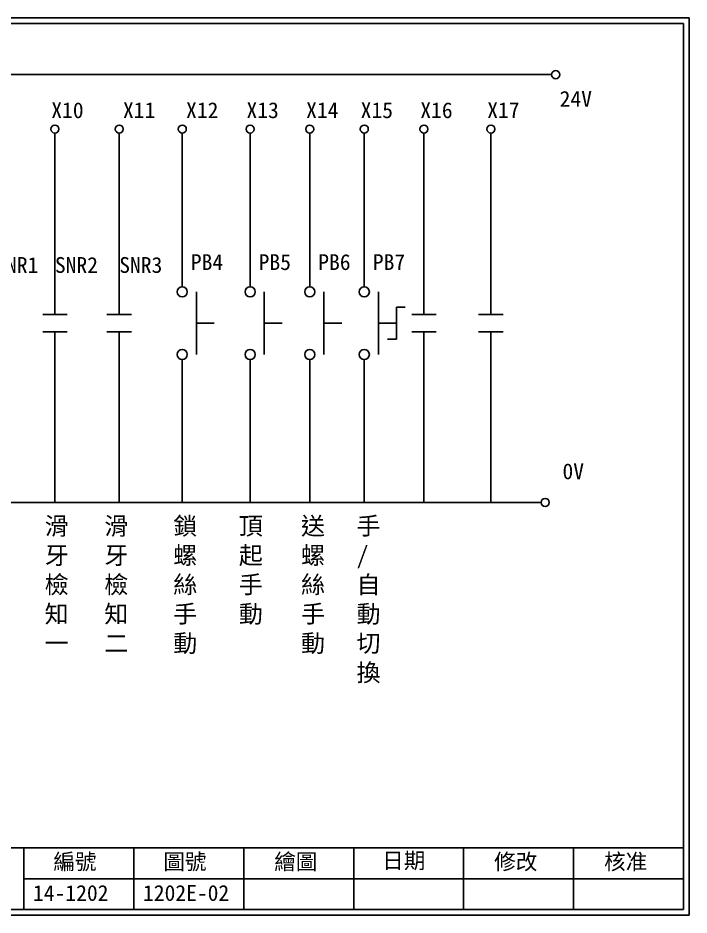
# Model space of a CAD drawing. Extents: x 10 to 297, y 3 to 207.
# Drawn here: x 144.4 to 297, y 3 to 207 of the extents above; entities that cross this region are included whole.
import ezdxf

# ---------------------------------------------------------------- set-up
doc = ezdxf.new("R2010")
doc.units = 0
for name, color, linetype in [('DIM', 6, 'CONTINUOUS'), ('圖框層', 7, 'CONTINUOUS'), ('標尺寸層', 3, 'CONTINUOUS')]:
    doc.layers.add(name, color=color, linetype=linetype)
doc.styles.add('STSL', font='KAIU.TTF')
doc.styles.add('STYLE3', font='PMingLiU.ttf')

msp = doc.modelspace()

# ---------------------------------------------------------------- linework, layer by layer
at = {"layer": '圖框層', "color": 7}
for p, q in [((297, 206.97), (10, 206.97)), ((297, 3), (297, 206.97)), ((295.75, 205.72), (11.25, 205.72)), ((295.75, 4.25), (295.75, 205.72)), ((11.25, 18.25), (295.75, 18.25)), ((145.75, 4.25), (145.75, 18.25)), ((170.75, 4.25), (170.75, 18.25)), ((195.75, 4.25), (195.75, 18.25)), ((220.75, 4.25), (220.75, 18.25)), ((245.75, 4.25), (245.75, 18.25)), ((270.75, 4.25), (270.75, 18.25)), ((145.75, 11.25), (295.75, 11.25)), ((11.25, 4.25), (295.75, 4.25)), ((10, 3), (297, 3))]:
    msp.add_line(p, q, dxfattribs=at)
at = {"layer": '標尺寸層', "color": 6}
for p, q in [((39.47, 194.08), (265.76, 194.08)), ((152.82, 180.77), (152.82, 139.56)), ((167.45, 180.77), (167.45, 139.56)), ((181.78, 180.77), (181.78, 145.84)), ((197.2, 180.77), (197.2, 145.84)), ((210.76, 180.77), (210.76, 145.84)), ((223.16, 180.77), (223.16, 145.84)), ((236.72, 180.77), (236.72, 139.56)), ((251.94, 180.77), (251.94, 139.56)), ((152.82, 135.59), (152.82, 96.81)), ((167.45, 135.59), (167.45, 96.81)), ((236.72, 135.59), (236.72, 96.81)), ((251.94, 135.59), (251.94, 96.81)), ((181.78, 129.31), (181.78, 96.81)), ((197.2, 129.31), (197.2, 96.81)), ((210.76, 129.31), (210.76, 96.81)), ((223.16, 129.31), (223.16, 96.81)), ((39.68, 96.81), (263.37, 96.81))]:
    msp.add_line(p, q, dxfattribs=at)
at = {"layer": '標尺寸層', "color": 7}
for p, q in [((184.98, 130.46), (184.98, 144.69)), ((200.4, 130.46), (200.4, 144.69)), ((213.96, 130.46), (213.96, 144.69)), ((226.37, 130.46), (226.37, 144.69)), ((230.45, 141.2), (230.45, 133.96)), ((230.45, 141.2), (232.47, 141.2)), ((150.04, 139.56), (155.61, 139.56)), ((164.66, 139.56), (170.23, 139.56)), ((233.94, 139.56), (239.51, 139.56)), ((249.15, 139.56), (254.72, 139.56)), ((189.06, 137.58), (184.98, 137.58)), ((204.48, 137.58), (200.4, 137.58)), ((218.04, 137.58), (213.96, 137.58)), ((230.45, 137.58), (226.37, 137.58)), ((150.04, 135.59), (155.61, 135.59)), ((164.66, 135.59), (170.23, 135.59)), ((233.94, 135.59), (239.51, 135.59)), ((249.15, 135.59), (254.72, 135.59)), ((228.43, 133.96), (230.45, 133.96))]:
    msp.add_line(p, q, dxfattribs=at)
at = {"layer": '標尺寸層', "color": 6}
for centre in [(266.68, 194.08), (264.29, 96.81)]:
    msp.add_circle(centre, 0.92, dxfattribs=at)
at = {"layer": '標尺寸層', "color": 7}
for centre, radius in [((152.82, 181.69), 0.92), ((167.45, 181.69), 0.92), ((181.78, 181.69), 0.92), ((197.2, 181.69), 0.92), ((210.76, 181.69), 0.92), ((223.16, 181.69), 0.92), ((236.72, 181.69), 0.92), ((251.94, 181.69), 0.92), ((181.78, 144.69), 1.15), ((197.2, 144.69), 1.15), ((210.76, 144.69), 1.15), ((223.16, 144.69), 1.15), ((181.78, 130.46), 1.15), ((197.2, 130.46), 1.15), ((210.76, 130.46), 1.15), ((223.16, 130.46), 1.15)]:
    msp.add_circle(centre, radius, dxfattribs=at)

# ---------------------------------------------------------------- texts
at = {"layer": 'DIM', "color": 3, "char_height": 4, "width": 2.7813, "attachment_point": 1, "style": 'STYLE3'}
for s, insert in [('{\\fDFKai-SB|b0|i0|c136|p65;滑牙檢知一}', (150.49, 93.47)), ('{\\fDFKai-SB|b0|i0|c136|p65;滑牙檢知二}', (164.05, 93.47)), ('{\\fDFKai-SB|b0|i0|c136|p65;鎖螺絲手動}', (179.73, 93.47)), ('{\\fDFKai-SB|b0|i0|c136|p65;送螺絲手動}', (208.78, 93.47)), ('{\\fDFKai-SB|b0|i0|c136|p65;手\\P/\\P自動切換}', (221.4, 93.47)), ('{\\fDFKai-SB|b0|i0|c136|p65;頂起手動}', (194.64, 93.47))]:
    msp.add_mtext(s, dxfattribs=dict(at, insert=insert))
at = {"layer": '圖框層', "color": 6, "style": 'STSL'}
for s, p in [('24V', (267.58, 186.77)), ('0V', (268.22, 102.09))]:
    msp.add_text(s, height=3.6, dxfattribs=at).set_placement(p)
at = {"layer": '圖框層', "color": 4, "style": 'STSL'}
for s, p in [('X10', (152, 184.19)), ('X11', (168.3, 184.19)), ('X12', (182.64, 184.19)), ('X13', (196.38, 184.19)), ('X14', (209.94, 184.19)), ('X15', (222.34, 184.19)), ('X16', (235.9, 184.19)), ('X17', (251.12, 184.19)), ('PB4', (183.73, 149.66)), ('PB5', (199.14, 149.66)), ('PB6', (212.7, 149.66)), ('PB7', (225.11, 149.66)), ('SNR1', (139.26, 149)), ('SNR2', (152.82, 149)), ('SNR3', (167.45, 149)), ('編號', (152.47, 13.34)), ('圖號', (177.47, 13.34)), ('繪圖', (202.69, 13.34)), ('日期', (227.22, 13.59)), ('修改', (252.69, 13.34)), ('核准', (277.69, 13.34)), ('14-1202', (147.86, 6.22)), ('1202E-02', (172.86, 6.22))]:
    msp.add_text(s, height=3.6, dxfattribs=at).set_placement(p)

doc.saveas('drawing.dxf')
